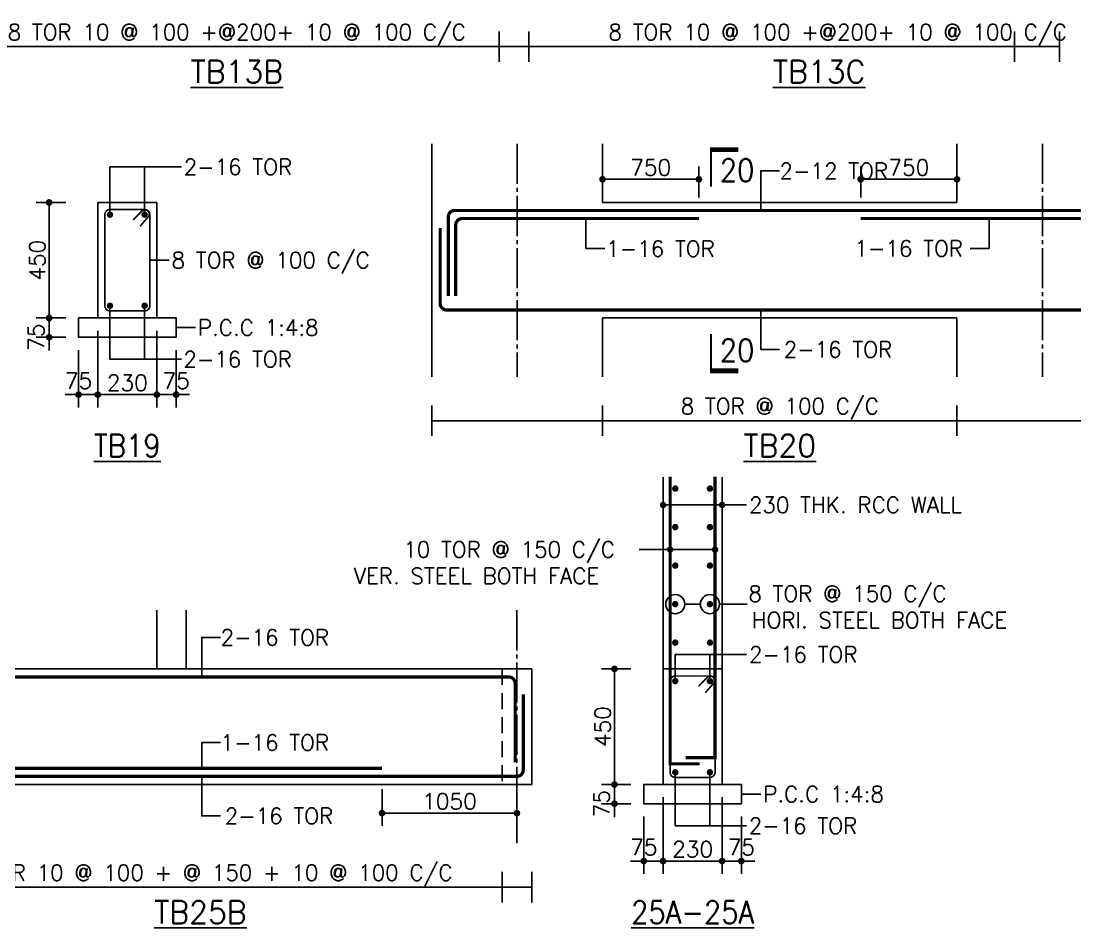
# Model space of a CAD drawing. Extents: x -200722 to 834823, y -494970 to 88783.
# Drawn here: x 281629 to 298044, y -396005 to -381876 of the extents above; entities that cross this region are included whole.
import ezdxf
from ezdxf.enums import TextEntityAlignment as Align

# ---------------------------------------------------------------- set-up
doc = ezdxf.new("R2010")
doc.units = 0
doc.header["$LTSCALE"] = 100
doc.header["$MEASUREMENT"] = 0
doc.header["$PDMODE"] = 34
doc.linetypes.add('CL', pattern=[3.25, 2.5, -0.25, 0.25, -0.25])
doc.linetypes.add('HIDDEN', pattern=[0.375, 0.25, -0.125])
doc.layers.get('0').update_dxf_attribs({"linetype": 'CONTINUOUS'})
doc.layers.get('DEFPOINTS').update_dxf_attribs({"linetype": 'CONTINUOUS'})
for name, color, linetype in [('ARO', 7, 'CONTINUOUS'), ('B_NO', 3, 'CONTINUOUS'), ('BEAM', 4, 'CONTINUOUS'), ('CL', 8, 'CL'), ('FOOTING DIM', 4, 'CONTINUOUS'), ('STEEL', 6, 'CONTINUOUS'), ('TEXT', 2, 'CONTINUOUS')]:
    doc.layers.add(name, color=color, linetype=linetype)
doc.styles.add('ROMANS', font='romans.shx')
doc.styles.get("Standard").update_dxf_attribs({"font": 'simplex.shx'})
doc.dimstyles.new('STANDARD$0', dxfattribs={"dimtxt": 2.5, "dimasz": 2.5, "dimexe": 2, "dimexo": 0.7, "dimgap": 0.9, "dimtad": 1, "dimdec": 0, "dimdsep": 46, "dimtxsty": 'ROMANS', "dimcen": 0.09, "dimclrd": 4, "dimclre": 4, "dimclrt": 3, "dimadec": 0, "dimazin": 0, "dimtfac": 1, "dimtdec": 0, "dimtmove": 0, "dimatfit": 3, "dimfxl": 1, "dimtolj": 1, "dimtzin": 0, "dimarcsym": 0})

# ---------------------------------------------------------------- blocks, each defined once
blk = doc.blocks.new('DOT')
at = {"color": 0, "linetype": 'ByBlock'}
blk.add_line((-0.5, 0), (-1, 0), dxfattribs=at)
at = {"color": 0, "linetype": 'ByBlock', "const_width": 0.5}
blk.add_lwpolyline([(-0.25, 0, 1), (0.25, 0, 1)], format="xyb", close=True, dxfattribs=at)
blk = doc.blocks.new('*D1528')
at = {"layer": 'BEAM', "color": 0, "lineweight": -2, "transparency": 16777216}
for p, q in [((282824, -386702), (282824, -387896)), ((283744, -386702), (283744, -387896)), ((282928, -387696), (283640, -387696))]:
    blk.add_line(p, q, dxfattribs=at)
at = {"layer": 'DEFPOINTS', "color": 0, "lineweight": -3, "transparency": 16777216}
for p in [(282824, -386502), (283744, -386502), (283744, -387696)]:
    blk.add_point(p, dxfattribs=at)
at = {"layer": 'BEAM', "color": 0, "lineweight": -2, "transparency": 16777216, "xscale": 104, "yscale": 104, "zscale": 104, "rotation": 180}
blk.add_blockref('DOT', (282824, -387696), dxfattribs=at)
at = {"layer": 'BEAM', "color": 0, "lineweight": -2, "transparency": 16777216, "xscale": 104, "yscale": 104, "zscale": 104}
blk.add_blockref('DOT', (283744, -387696), dxfattribs=at)
at = {"layer": 'BEAM', "color": 0, "transparency": 16777216, "insert": (283284, -387512), "char_height": 248, "attachment_point": 5}
blk.add_mtext('\\A1;230', dxfattribs=at)
blk = doc.blocks.new('_DOT')
at = {"color": 0, "linetype": 'ByBlock'}
blk.add_line((-0.5, 0), (-1, 0), dxfattribs=at)
at = {"color": 0, "linetype": 'ByBlock', "const_width": 0.5}
blk.add_lwpolyline([(-0.25, 0, 1), (0.25, 0, 1)], format="xyb", close=True, dxfattribs=at)
blk = doc.blocks.new('*D1529')
at = {"layer": 'BEAM', "color": 0, "lineweight": -2, "transparency": 16777216}
for p, q in [((282324, -384702), (281866, -384702)), ((282066, -386398), (282066, -384806)), ((282324, -386502), (281866, -386502))]:
    blk.add_line(p, q, dxfattribs=at)
at = {"layer": 'DEFPOINTS', "color": 0, "lineweight": -3, "transparency": 16777216}
for p in [(282066, -384702), (282524, -384702), (282524, -386502)]:
    blk.add_point(p, dxfattribs=at)
at = {"layer": 'BEAM', "color": 0, "lineweight": -2, "transparency": 16777216, "xscale": 104, "yscale": 104, "zscale": 104}
for p, rotation in [((282066, -384702), 90), ((282066, -386502), 270)]:
    blk.add_blockref('DOT', p, dxfattribs=dict(at, rotation=rotation))
at = {"layer": 'BEAM', "color": 0, "transparency": 16777216, "insert": (281882, -385602), "char_height": 248, "attachment_point": 5, "rotation": 90}
blk.add_mtext('\\A1;450', dxfattribs=at)
blk = doc.blocks.new('*D1530')
at = {"layer": 'BEAM', "color": 0, "lineweight": -2, "transparency": 16777216}
for p, q in [((283744, -387002), (283744, -387896)), ((284044, -387002), (284044, -387896)), ((283640, -387696), (283536, -387696)), ((283744, -387696), (284044, -387696)), ((284148, -387696), (284252, -387696))]:
    blk.add_line(p, q, dxfattribs=at)
at = {"layer": 'DEFPOINTS', "color": 0, "lineweight": -3, "transparency": 16777216}
for p in [(283744, -386802), (284044, -386802), (284044, -387696)]:
    blk.add_point(p, dxfattribs=at)
at = {"layer": 'BEAM', "color": 0, "lineweight": -2, "transparency": 16777216, "xscale": 104, "yscale": 104, "zscale": 104}
blk.add_blockref('DOT', (283744, -387696), dxfattribs=at)
at = {"layer": 'BEAM', "color": 0, "lineweight": -2, "transparency": 16777216, "xscale": 104, "yscale": 104, "zscale": 104, "rotation": 180}
blk.add_blockref('DOT', (284044, -387696), dxfattribs=at)
at = {"layer": 'BEAM', "color": 0, "transparency": 16777216, "insert": (284044, -387480), "char_height": 248, "attachment_point": 5}
blk.add_mtext('\\A1;75', dxfattribs=at)
blk = doc.blocks.new('*D1531')
at = {"layer": 'BEAM', "color": 0, "lineweight": -2, "transparency": 16777216}
for p, q in [((282524, -387002), (282524, -387896)), ((282824, -387002), (282824, -387896)), ((282420, -387696), (282316, -387696)), ((282824, -387696), (282524, -387696)), ((282928, -387696), (283032, -387696))]:
    blk.add_line(p, q, dxfattribs=at)
at = {"layer": 'DEFPOINTS', "color": 0, "lineweight": -3, "transparency": 16777216}
for p in [(282524, -386802), (282824, -386802), (282524, -387696)]:
    blk.add_point(p, dxfattribs=at)
at = {"layer": 'BEAM', "color": 0, "lineweight": -2, "transparency": 16777216, "xscale": 104, "yscale": 104, "zscale": 104}
blk.add_blockref('DOT', (282524, -387696), dxfattribs=at)
at = {"layer": 'BEAM', "color": 0, "lineweight": -2, "transparency": 16777216, "xscale": 104, "yscale": 104, "zscale": 104, "rotation": 180}
blk.add_blockref('DOT', (282824, -387696), dxfattribs=at)
at = {"layer": 'BEAM', "color": 0, "transparency": 16777216, "insert": (282524, -387480), "char_height": 248, "attachment_point": 5}
blk.add_mtext('\\A1;75', dxfattribs=at)
blk = doc.blocks.new('*D1532')
at = {"layer": 'BEAM', "color": 0, "lineweight": -2, "transparency": 16777216}
for p, q in [((282066, -386398), (282066, -386294)), ((282324, -386502), (281866, -386502)), ((282066, -386502), (282066, -386802)), ((282324, -386802), (281866, -386802)), ((282066, -386906), (282066, -387010))]:
    blk.add_line(p, q, dxfattribs=at)
at = {"layer": 'DEFPOINTS', "color": 0, "lineweight": -3, "transparency": 16777216}
for p in [(282524, -386502), (282066, -386802), (282524, -386802)]:
    blk.add_point(p, dxfattribs=at)
at = {"layer": 'BEAM', "color": 0, "lineweight": -2, "transparency": 16777216, "xscale": 104, "yscale": 104, "zscale": 104}
for p, rotation in [((282066, -386502), 270), ((282066, -386802), 90)]:
    blk.add_blockref('DOT', p, dxfattribs=dict(at, rotation=rotation))
at = {"layer": 'BEAM', "color": 0, "transparency": 16777216, "insert": (281866, -386802), "char_height": 248, "attachment_point": 5, "rotation": 90}
blk.add_mtext('\\A1;75', dxfattribs=at)
blk = doc.blocks.new('*D1535')
at = {"layer": 'BEAM', "color": 0, "lineweight": -2, "transparency": 16777216}
for p, q in [((290687, -384627), (290687, -384141)), ((292187, -384627), (292187, -384141)), ((290791, -384341), (292083, -384341))]:
    blk.add_line(p, q, dxfattribs=at)
at = {"layer": 'DEFPOINTS', "color": 0, "lineweight": -3, "transparency": 16777216}
for p in [(292187, -384341), (290687, -384827), (292187, -384827)]:
    blk.add_point(p, dxfattribs=at)
at = {"layer": 'BEAM', "color": 0, "lineweight": -2, "transparency": 16777216, "xscale": 104, "yscale": 104, "zscale": 104, "rotation": 180}
blk.add_blockref('DOT', (290687, -384341), dxfattribs=at)
at = {"layer": 'BEAM', "color": 0, "lineweight": -2, "transparency": 16777216, "xscale": 104, "yscale": 104, "zscale": 104}
blk.add_blockref('DOT', (292187, -384341), dxfattribs=at)
at = {"layer": 'BEAM', "color": 0, "transparency": 16777216, "insert": (291437, -384157), "char_height": 248, "attachment_point": 5}
blk.add_mtext('\\A1;750', dxfattribs=at)
blk = doc.blocks.new('*D1539')
at = {"layer": 'BEAM', "color": 0, "lineweight": -2, "transparency": 16777216}
for p, q in [((294707, -384627), (294707, -384141)), ((296207, -384627), (296207, -384141)), ((296103, -384341), (294811, -384341))]:
    blk.add_line(p, q, dxfattribs=at)
at = {"layer": 'DEFPOINTS', "color": 0, "lineweight": -3, "transparency": 16777216}
for p in [(294707, -384341), (294707, -384827), (296207, -384827)]:
    blk.add_point(p, dxfattribs=at)
at = {"layer": 'BEAM', "color": 0, "lineweight": -2, "transparency": 16777216, "xscale": 104, "yscale": 104, "zscale": 104, "rotation": 180}
blk.add_blockref('DOT', (294707, -384341), dxfattribs=at)
at = {"layer": 'BEAM', "color": 0, "lineweight": -2, "transparency": 16777216, "xscale": 104, "yscale": 104, "zscale": 104}
blk.add_blockref('DOT', (296207, -384341), dxfattribs=at)
at = {"layer": 'BEAM', "color": 0, "transparency": 16777216, "insert": (295457, -384157), "char_height": 248, "attachment_point": 5}
blk.add_mtext('\\A1;750', dxfattribs=at)
blk = doc.blocks.new('*D1556')
at = {"layer": 'BEAM', "color": 0, "lineweight": -2, "transparency": 16777216}
for p, q in [((291629, -393970), (291629, -395164)), ((292549, -393970), (292549, -395164)), ((291733, -394964), (292445, -394964))]:
    blk.add_line(p, q, dxfattribs=at)
at = {"layer": 'DEFPOINTS', "color": 0, "lineweight": -3, "transparency": 16777216}
for p in [(291629, -393770), (292549, -393770), (292549, -394964)]:
    blk.add_point(p, dxfattribs=at)
at = {"layer": 'BEAM', "color": 0, "lineweight": -2, "transparency": 16777216, "xscale": 104, "yscale": 104, "zscale": 104, "rotation": 180}
blk.add_blockref('DOT', (291629, -394964), dxfattribs=at)
at = {"layer": 'BEAM', "color": 0, "lineweight": -2, "transparency": 16777216, "xscale": 104, "yscale": 104, "zscale": 104}
blk.add_blockref('DOT', (292549, -394964), dxfattribs=at)
at = {"layer": 'BEAM', "color": 0, "transparency": 16777216, "insert": (292089, -394780), "char_height": 248, "attachment_point": 5}
blk.add_mtext('\\A1;230', dxfattribs=at)
blk = doc.blocks.new('*D1557')
at = {"layer": 'BEAM', "color": 0, "lineweight": -2, "transparency": 16777216}
for p, q in [((291129, -391970), (290672, -391970)), ((290872, -393666), (290872, -392074)), ((291129, -393770), (290672, -393770))]:
    blk.add_line(p, q, dxfattribs=at)
at = {"layer": 'DEFPOINTS', "color": 0, "lineweight": -3, "transparency": 16777216}
for p in [(290872, -391970), (291329, -391970), (291329, -393770)]:
    blk.add_point(p, dxfattribs=at)
at = {"layer": 'BEAM', "color": 0, "lineweight": -2, "transparency": 16777216, "xscale": 104, "yscale": 104, "zscale": 104}
for p, rotation in [((290872, -391970), 90), ((290872, -393770), 270)]:
    blk.add_blockref('DOT', p, dxfattribs=dict(at, rotation=rotation))
at = {"layer": 'BEAM', "color": 0, "transparency": 16777216, "insert": (290688, -392870), "char_height": 248, "attachment_point": 5, "rotation": 90}
blk.add_mtext('\\A1;450', dxfattribs=at)
blk = doc.blocks.new('*D1558')
at = {"layer": 'BEAM', "color": 0, "lineweight": -2, "transparency": 16777216}
for p, q in [((292549, -394270), (292549, -395164)), ((292849, -394270), (292849, -395164)), ((292445, -394964), (292341, -394964)), ((292549, -394964), (292849, -394964)), ((292953, -394964), (293057, -394964))]:
    blk.add_line(p, q, dxfattribs=at)
at = {"layer": 'DEFPOINTS', "color": 0, "lineweight": -3, "transparency": 16777216}
for p in [(292549, -394070), (292849, -394070), (292849, -394964)]:
    blk.add_point(p, dxfattribs=at)
at = {"layer": 'BEAM', "color": 0, "lineweight": -2, "transparency": 16777216, "xscale": 104, "yscale": 104, "zscale": 104}
blk.add_blockref('DOT', (292549, -394964), dxfattribs=at)
at = {"layer": 'BEAM', "color": 0, "lineweight": -2, "transparency": 16777216, "xscale": 104, "yscale": 104, "zscale": 104, "rotation": 180}
blk.add_blockref('DOT', (292849, -394964), dxfattribs=at)
at = {"layer": 'BEAM', "color": 0, "transparency": 16777216, "insert": (292849, -394748), "char_height": 248, "attachment_point": 5}
blk.add_mtext('\\A1;75', dxfattribs=at)
blk = doc.blocks.new('*D1559')
at = {"layer": 'BEAM', "color": 0, "lineweight": -2, "transparency": 16777216}
for p, q in [((291329, -394270), (291329, -395164)), ((291629, -394270), (291629, -395164)), ((291225, -394964), (291121, -394964)), ((291629, -394964), (291329, -394964)), ((291733, -394964), (291837, -394964))]:
    blk.add_line(p, q, dxfattribs=at)
at = {"layer": 'DEFPOINTS', "color": 0, "lineweight": -3, "transparency": 16777216}
for p in [(291329, -394070), (291629, -394070), (291329, -394964)]:
    blk.add_point(p, dxfattribs=at)
at = {"layer": 'BEAM', "color": 0, "lineweight": -2, "transparency": 16777216, "xscale": 104, "yscale": 104, "zscale": 104}
blk.add_blockref('DOT', (291329, -394964), dxfattribs=at)
at = {"layer": 'BEAM', "color": 0, "lineweight": -2, "transparency": 16777216, "xscale": 104, "yscale": 104, "zscale": 104, "rotation": 180}
blk.add_blockref('DOT', (291629, -394964), dxfattribs=at)
at = {"layer": 'BEAM', "color": 0, "transparency": 16777216, "insert": (291329, -394748), "char_height": 248, "attachment_point": 5}
blk.add_mtext('\\A1;75', dxfattribs=at)
blk = doc.blocks.new('*D1560')
at = {"layer": 'BEAM', "color": 0, "lineweight": -2, "transparency": 16777216}
for p, q in [((290872, -393666), (290872, -393562)), ((291129, -393770), (290672, -393770)), ((290872, -393770), (290872, -394070)), ((291129, -394070), (290672, -394070)), ((290872, -394174), (290872, -394278))]:
    blk.add_line(p, q, dxfattribs=at)
at = {"layer": 'DEFPOINTS', "color": 0, "lineweight": -3, "transparency": 16777216}
for p in [(291329, -393770), (290872, -394070), (291329, -394070)]:
    blk.add_point(p, dxfattribs=at)
at = {"layer": 'BEAM', "color": 0, "lineweight": -2, "transparency": 16777216, "xscale": 104, "yscale": 104, "zscale": 104}
for p, rotation in [((290872, -393770), 270), ((290872, -394070), 90)]:
    blk.add_blockref('DOT', p, dxfattribs=dict(at, rotation=rotation))
at = {"layer": 'BEAM', "color": 0, "transparency": 16777216, "insert": (290672, -394070), "char_height": 248, "attachment_point": 5, "rotation": 90}
blk.add_mtext('\\A1;75', dxfattribs=at)
blk = doc.blocks.new('*D1939')
at = {"layer": 'BEAM', "color": 0, "lineweight": -2, "transparency": 16777216}
for p, q in [((287252, -393845), (287252, -394417)), ((289352, -393845), (289352, -394417)), ((289248, -394217), (287356, -394217))]:
    blk.add_line(p, q, dxfattribs=at)
at = {"layer": 'DEFPOINTS', "color": 0, "lineweight": -3, "transparency": 16777216}
for p in [(287252, -393645), (289352, -393645), (287252, -394217)]:
    blk.add_point(p, dxfattribs=at)
at = {"layer": 'BEAM', "color": 0, "lineweight": -2, "transparency": 16777216, "xscale": 104, "yscale": 104, "zscale": 104, "rotation": 180}
blk.add_blockref('DOT', (287252, -394217), dxfattribs=at)
at = {"layer": 'BEAM', "color": 0, "lineweight": -2, "transparency": 16777216, "xscale": 104, "yscale": 104, "zscale": 104}
blk.add_blockref('DOT', (289352, -394217), dxfattribs=at)
at = {"layer": 'BEAM', "color": 0, "transparency": 16777216, "insert": (288302, -394033), "char_height": 248, "attachment_point": 5}
blk.add_mtext('\\A1;1050', dxfattribs=at)

msp = doc.modelspace()

# ---------------------------------------------------------------- linework, layer by layer
at = {"color": 18, "ltscale": 0.4, "true_color": 0x000000}
for p, q in [((291629.2, -391970.2), (291629.2, -388981.2)), ((292549.2, -391970.2), (292549.2, -388981.2))]:
    msp.add_line(p, q, dxfattribs=at)
at = {"layer": 'ARO', "color": 18, "true_color": 0x000000}
for points, elevation in [([(293149.8, -384826.9), (293149.8, -384211.1), (293442.9, -384211.1)], -1101.5), ([(290427.8, -384951.9), (290427.8, -385418.9), (290720.9, -385418.9)], -1101.5), ([(296708, -384951.9), (296708, -385418.9), (296414.9, -385418.9)], 0), ([(293149.8, -386376.9), (293149.8, -386992.8), (293442.9, -386992.8)], -1101.5), ([(284443.2, -392095.2), (284443.2, -391479.4), (284736.3, -391479.4)], -1101.5), ([(284443.2, -393645.2), (284443.2, -394261), (284736.3, -394261)], -1101.5)]:
    msp.add_lwpolyline(points, dxfattribs=dict(at, elevation=elevation))
msp.add_lwpolyline([(284443.2, -393520.2), (284443.2, -393118.2), (284736.3, -393118.2)], dxfattribs=at)
at = {"layer": 'B_NO', "color": 7, "elevation": -1101.5}
for points in [[(292376.1, -384454.8, 30, 30, 0), (292376.1, -383878.3, 75, 75, 0), (292803.6, -383878.3, 75, 75, 0)], [(292376.1, -386749.1, 30, 30, 0), (292376.1, -387325.6, 75, 75, 0), (292803.6, -387325.6, 75, 75, 0)]]:
    msp.add_lwpolyline(points, format="xyseb", dxfattribs=at)
at = {"layer": 'BEAM', "color": 18, "linetype": 'ByBlock', "true_color": 0x000000}
for p, q in [((289075.7, -382510.8, 0), (289075.7, -382035.5, 0)), ((289535.7, -382510.8), (289535.7, -382035.5)), ((297105.7, -382510.8), (297105.7, -382035.5)), ((297805.7, -382510.8), (297805.7, -382035.5)), ((273343.7, -382273.1), (297805.7, -382273.1)), ((288027.4, -383787.5, 0), (288027.4, -384701.9, 0)), ((290687.4, -383787.5, 62.1), (290687.4, -384701.9, 62.1)), ((296207.4, -384701.9), (296207.4, -383787.5)), ((288027.4, -386501.9, 0), (288027.4, -384701.9, 0)), ((288027.4, -386501.9), (288027.4, -387416.3)), ((290687.4, -386501.9), (296207.4, -386501.9)), ((290687.4, -386501.9), (290687.4, -387416.3)), ((296207.4, -386501.9), (296207.4, -387416.3)), ((288027.4, -388339.6, 0), (288027.4, -387864.3, 0)), ((290687.4, -388339.6), (290687.4, -387864.3)), ((296207.4, -388339.6), (296207.4, -387864.3)), ((288027.4, -388101.9, 0), (298867.4, -388101.9, 0)), ((289582.3, -391970.2), (279752.3, -391970.2)), ((289582.3, -391970.2), (289582.3, -393770.2)), ((289582.3, -393770.2), (279752.3, -393770.2)), ((289122.3, -395607.8), (289122.3, -395132.6)), ((289582.3, -395607.8), (289582.3, -395132.6)), ((268912.3, -395370.2), (289582.3, -395370.2))]:
    msp.add_line(p, q, dxfattribs=at)
at = {"layer": 'BEAM', "color": 18, "true_color": 0x000000}
for p, q in [((283743.8, -384701.9, 0), (282823.8, -384701.9, 0)), ((282823.8, -386501.9, 0), (282823.8, -384701.9, 0)), ((283743.8, -384701.9, 0), (283743.8, -386501.9, 0)), ((283743.8, -386501.9, 0), (282823.8, -386501.9, 0)), ((292549.2, -391970.2), (291629.2, -391970.2)), ((291629.2, -393770.2), (291629.2, -391970.2)), ((292549.2, -391970.2), (292549.2, -393770.2)), ((292549.2, -393770.2), (291629.2, -393770.2))]:
    msp.add_line(p, q, dxfattribs=at)
at = {"layer": 'BEAM', "color": 3, "linetype": 'ByBlock'}
for p, q in [((283743, -391970.2), (283743, -391055.8)), ((284203, -391970.2), (284203, -391055.8))]:
    msp.add_line(p, q, dxfattribs=at)
at = {"layer": 'BEAM', "color": 18, "true_color": 0x000000, "elevation": 0}
for points in [[(283743.8, -385301.9), (283743.8, -386501.9)], [(292549.2, -392570.2), (292549.2, -393770.2)]]:
    msp.add_lwpolyline(points, dxfattribs=at)
for points in [[(284043.8, -386501.9), (282523.8, -386501.9), (282523.8, -386801.9), (284043.8, -386801.9)], [(292849.2, -393770.2), (291329.2, -393770.2), (291329.2, -394070.2), (292849.2, -394070.2)]]:
    msp.add_lwpolyline(points, close=True, dxfattribs=at)
at = {"layer": 'BEAM', "color": 18, "linetype": 'HIDDEN', "ltscale": 10, "true_color": 0x000000, "elevation": 0}
msp.add_lwpolyline([(289582.3, -391970.2), (289122.3, -391970.2), (289122.3, -393770.2), (289582.3, -393770.2)], close=True, dxfattribs=at)
at = {"layer": 'CL', "color": 18, "linetype": 'CL', "lineweight": -3, "ltscale": 2.5, "true_color": 0x000000}
for p, q in [((289357.4, -383787.5, -5.4), (289357.4, -387416.3, -5.4)), ((297537.4, -383787.5), (297537.4, -387416.3)), ((289352.3, -391055.8), (289352.3, -394684.6))]:
    msp.add_line(p, q, dxfattribs=at)
at = {"layer": 'FOOTING DIM', "color": 18, "true_color": 0x000000}
msp.add_line((296207.4, -384701.9, 0.2), (290687.4, -384701.9), dxfattribs=at)
at = {"layer": 'STEEL', "color": 18, "true_color": 0x000000, "elevation": 0}
for points, const_width in [([(283013.8, -384811.9), (283553.8, -384811.9, -0.4142136), (283633.8, -384891.9), (283633.8, -386311.9, -0.4142136), (283553.8, -386391.9), (283013.8, -386391.9, -0.4142136), (282933.8, -386311.9), (282933.8, -384891.9, -0.4142136)], 25.4), ([(282988.8, -384891.9, 1), (283038.8, -384891.9, 1)], 50), ([(283528.8, -384891.9, 1), (283578.8, -384891.9, 1)], 50), ([(282988.8, -386311.9, -1), (283038.8, -386311.9, -1)], 50), ([(283528.8, -386311.9, -1), (283578.8, -386311.9, -1)], 50), ([(291794.2, -389160.2, 1), (291844.2, -389160.2, 1)], 50), ([(292334.2, -389160.2, 1), (292384.2, -389160.2, 1)], 50), ([(291794.2, -389760.2, 1), (291844.2, -389760.2, 1)], 50), ([(292334.2, -389760.2, 1), (292384.2, -389760.2, 1)], 50), ([(291794.2, -390360.2, 1), (291844.2, -390360.2, 1)], 50), ([(292334.2, -390360.2, 1), (292384.2, -390360.2, 1)], 50), ([(291794.2, -390960.2, 1), (291844.2, -390960.2, 1)], 50), ([(292334.2, -390960.2, 1), (292384.2, -390960.2, 1)], 50), ([(291794.2, -391560.2, 1), (291844.2, -391560.2, 1)], 50), ([(292334.2, -391560.2, 1), (292384.2, -391560.2, 1)], 50), ([(291819.2, -392080.2), (292359.2, -392080.2, -0.4142136), (292439.2, -392160.2), (292439.2, -393580.2, -0.4142136), (292359.2, -393660.2), (291819.2, -393660.2, -0.4142136), (291739.2, -393580.2), (291739.2, -392160.2, -0.4142136)], 25.4), ([(291794.2, -392160.2, 1), (291844.2, -392160.2, 1)], 50), ([(292334.2, -392160.2, 1), (292384.2, -392160.2, 1)], 50)]:
    msp.add_lwpolyline(points, format="xyb", close=True, dxfattribs=dict(at, const_width=const_width))
at = {"layer": 'STEEL', "color": 18, "true_color": 0x000000}
for points, const_width, elevation in [([(283375.3, -384972.9), (283515.7, -384831.1, -0.9245164), (283609.9, -384926.8), (283482.6, -385071.8, -122.114008)], 25, 0), ([(298612.4, -386157.8), (298612.4, -384928.5, 0.4142136), (298510.8, -384826.9), (288382.4, -384826.9, 0.4142136), (288282.4, -384926.9), (288282.4, -386157.8)], 50.8, -1101.5), ([(288157.4, -385098.6), (288157.4, -386275.3, 0.4142136), (288259, -386376.9), (298635.8, -386376.9, 0.4142136), (298737.4, -386275.3), (298737.4, -385098.6)], 50.8, -1101.5), ([(289325.5, -393426.1), (289325.5, -392196.8, 0.4142136), (289223.9, -392095.2), (269267.3, -392095.2, 0.4142136), (269167.3, -392195.2), (269167.3, -393426.1)], 50.8, -1101.5), ([(292180.6, -392241.1), (292321, -392099.4, -0.9245164), (292415.3, -392195.1), (292288, -392340, -122.114008)], 25, 0), ([(269042.3, -392366.9), (269042.3, -393543.6, 0.4142136), (269143.9, -393645.2), (289348.9, -393645.2, 0.4142136), (289450.5, -393543.6), (289450.5, -392366.9)], 50.8, -1101.5)]:
    msp.add_lwpolyline(points, format="xyb", dxfattribs=dict(at, const_width=const_width, elevation=elevation))
at = {"layer": 'STEEL', "color": 3, "const_width": 50.8}
for points, elevation in [([(288399.9, -386157.8), (288399.9, -385053.5, -0.4142136), (288501.5, -384951.9), (292187.4, -384951.9)], -1101.5), ([(298525.1, -386157.8), (298525.1, -385053.5, 0.4142136), (298423.5, -384951.9), (294707.4, -384951.9)], 0)]:
    msp.add_lwpolyline(points, format="xyb", dxfattribs=dict(at, elevation=elevation))
at = {"layer": 'STEEL', "color": 18, "true_color": 0x000000, "const_width": 50.8, "elevation": 0}
for points in [[(292198.2, -393448.1), (291739.2, -393448.1), (291739.2, -388972)], [(291980.2, -393352.1), (292439.2, -393352.1), (292439.2, -388972)]]:
    msp.add_lwpolyline(points, dxfattribs=at)
at = {"layer": 'STEEL', "color": 3, "const_width": 50.8}
msp.add_lwpolyline([(287252.3, -393520.2), (281002.3, -393520.2)], dxfattribs=at)
at = {"layer": 'STEEL', "color": 18, "true_color": 0x000000, "const_width": 50}
for points in [[(291794.2, -393580.2, -1), (291844.2, -393580.2, -1)], [(292334.2, -393580.2, -1), (292384.2, -393580.2, -1)]]:
    msp.add_lwpolyline(points, format="xyb", close=True, dxfattribs=at)
at = {"layer": 'TEXT', "color": 18, "true_color": 0x000000}
for p, q in [((292439.2, -390110.6), (291255.4, -390110.6)), ((291968, -390960.2), (292210.4, -390960.2)), ((292508, -390960.2), (292939.2, -390960.2))]:
    msp.add_line(p, q, dxfattribs=at)
at = {"layer": 'TEXT', "color": 18, "true_color": 0x000000, "elevation": 0}
for points in [[(283013.8, -384891.9), (283013.8, -384148.2), (284125.4, -384148.2)], [(283553.8, -384891.9), (283553.8, -384148.2)], [(283633.8, -385601.9), (283937.3, -385601.9)], [(283013.8, -386311.9), (283013.8, -387145.2), (284125.4, -387145.2)], [(283553.8, -386311.9), (283553.8, -387145.2)], [(284043.8, -386651.9), (284347.3, -386651.9)], [(291629.2, -389415.2), (292930.8, -389415.2)], [(291819.2, -392160.2), (291819.2, -391745.4), (292930.8, -391745.4)], [(292359.2, -392160.2), (292359.2, -391745.4)], [(292849.2, -393920.2), (293152.7, -393920.2)]]:
    msp.add_lwpolyline(points, dxfattribs=at)
at = {"layer": 'TEXT', "color": 18, "true_color": 0x000000, "const_width": 50, "elevation": 0}
for points in [[(291604.2, -389415.2, 1), (291654.2, -389415.2, 1)], [(292524.2, -389415.2, 1), (292574.2, -389415.2, 1)], [(291714.2, -390110.6, 1), (291764.2, -390110.6, 1)], [(292414.2, -390110.6, 1), (292464.2, -390110.6, 1)]]:
    msp.add_lwpolyline(points, format="xyb", close=True, dxfattribs=at)
at = {"layer": 'TEXT', "color": 18, "true_color": 0x000000}
for points in [[(291819.2, -393580.2), (291819.2, -394413.5), (292930.8, -394413.5)], [(292359.2, -393580.2), (292359.2, -394413.5)]]:
    msp.add_lwpolyline(points, dxfattribs=at)
for centre in [(291819.2, -390960.2), (292359.2, -390960.2)]:
    msp.add_circle(centre, 148.8, dxfattribs=at)

# ---------------------------------------------------------------- texts
at = {"layer": 'B_NO', "color": 18, "true_color": 0x000000}
for s, height, width, p in [('8 TOR 10 @ 100 +@200+ 10 @ 100 C/C', 250, 0.98, (284989.7, -382066, 0)), ('8 TOR 10 @ 100 +@200+ 10 @ 100 C/C', 250, 0.98, (294348.6, -382066, -1101.5)), ('%%UTB13B', 350, 0.98, (284989.7, -382663.4, 0)), ('%%UTB13C', 350, 0.98, (294060.7, -382663.4, -1101.5)), ('8 TOR @ 100 C/C', 250, 0.98, (293447.4, -387894.8, -7446.6)), ('%%UTB19', 350, 0.9, (283283.8, -388492.2, 0)), ('%%UTB20', 350, 0.98, (293447.4, -388492.2, -7446.6)), ('10 TOR 10 @ 100 + @ 150 + 10 @ 100 C/C', 250, 0.98, (284422.8, -395163.1, -260.6)), ('%%UTB25B', 350, 0.98, (284422.8, -395760.4, -260.6)), ('%%U25A-25A', 350, 0.9, (292089.2, -395760.4))]:
    msp.add_text(s, height=height, dxfattribs=dict(at, width=width)).set_placement(p, align=Align.MIDDLE)
at = {"layer": 'B_NO', "color": 18, "true_color": 0x000000, "width": 0.9}
for p in [(292511.7, -384198.8, -1101.5), (292511.7, -387005.1, -1101.5)]:
    msp.add_text('20', height=350, dxfattribs=at).set_placement(p, align=Align.MIDDLE_LEFT)
at = {"layer": 'TEXT', "color": 18, "true_color": 0x000000, "width": 0.98}
for s, p in [('2-16 TOR', (284161.8, -384148.2, 0)), ('2-12 TOR', (293442.9, -384211.1, -1101.5)), ('8 TOR @ 100 C/C', (283973.7, -385601.9, 0)), ('1-16 TOR', (290743.9, -385422.8, -1101.5)), ('1-16 TOR', (294609.9, -385418.9, 0)), ('P.C.C 1:4:8', (284383.7, -386651.9, 0)), ('2-16 TOR', (293507.8, -386992.8, -1101.5)), ('2-16 TOR', (284157.1, -387145.2, 0)), ('230 THK. RCC WALL', (292967.2, -389415.2)), ('10 TOR @ 150 C/C', (287582.9, -390109.7)), ('VER. STEEL BOTH FACE', (286812.9, -390521.3)), ('8 TOR @ 150 C/C', (292957.5, -390797.6)), ('HORI. STEEL BOTH FACE', (293010.8, -391209.2)), ('2-16 TOR', (284736.3, -391479.4, -1101.5)), ('2-16 TOR', (292967.2, -391745.4)), ('1-16 TOR', (284736.3, -393118.2)), ('P.C.C 1:4:8', (293189.1, -393920.2)), ('2-16 TOR', (284801.1, -394261, -1101.5)), ('2-16 TOR', (292962.5, -394413.5))]:
    msp.add_text(s, height=250, dxfattribs=at).set_placement(p, align=Align.MIDDLE_LEFT)

# ---------------------------------------------------------------- dimensions: what is measured, and where the dimension line sits
at = {"layer": 'BEAM', "color": 18, "true_color": 0x000000}
for base, p1, p2, override, picture, middle in [((292187.4, -384341.3, -1101.5), (290687.4, -384827, -1101.5), (292187.4, -384827, -1101.5), {"dimscale": 8, "dimtxt": 31, "dimasz": 13, "dimexe": 25, "dimexo": 25, "dimgap": 7.5, "dimdec": 0, "dimlfac": 0.5, "dimzin": 3, "dimtxsty": 'Standard', "dimblk": 'DOT', "dimcen": 3, "dimdle": 4, "dimclrd": 0, "dimclre": 0, "dimclrt": 0, "dimtdec": 0, "dimtmove": 2, "dimldrblk": 'DOT', "dimtzin": 3}, '*D1535', (291437.4, -384157.3, -1101.5)), ((283743.8, -387695.8, 0), (282823.8, -386501.9, 0), (283743.8, -386501.9, 0), {"dimscale": 8, "dimtxt": 31, "dimasz": 13, "dimexe": 25, "dimexo": 25, "dimgap": 7.5, "dimdec": 0, "dimlfac": 0.25, "dimzin": 3, "dimtxsty": 'Standard', "dimblk": 'DOT', "dimcen": 3, "dimdle": 4, "dimclrd": 0, "dimclre": 0, "dimclrt": 0, "dimtdec": 0, "dimtmove": 2, "dimldrblk": 'DOT', "dimtzin": 3}, '*D1528', (283283.8, -387511.8, 0)), ((292549.2, -394964.1), (291629.2, -393770.2), (292549.2, -393770.2), {"dimscale": 8, "dimtxt": 31, "dimasz": 13, "dimexe": 25, "dimexo": 25, "dimgap": 7.5, "dimdec": 0, "dimlfac": 0.25, "dimzin": 3, "dimtxsty": 'Standard', "dimblk": 'DOT', "dimcen": 3, "dimdle": 4, "dimclrd": 0, "dimclre": 0, "dimclrt": 0, "dimtdec": 0, "dimtmove": 2, "dimldrblk": 'DOT', "dimtzin": 3}, '*D1556', (292089.2, -394780.1))]:
    dim = msp.add_linear_dim(base=base, p1=p1, p2=p2, dimstyle='STANDARD$0', override=override, dxfattribs=at)
    dim.commit()
    dim.dimension.update_dxf_attribs({"geometry": picture, "text_midpoint": middle})
for base, p1, p2, angle, override, picture, middle in [((294707.4, -384341.3), (296207.4, -384827), (294707.4, -384827), 180, {"dimscale": 8, "dimtxt": 31, "dimasz": 13, "dimexe": 25, "dimexo": 25, "dimgap": 7.5, "dimdec": 0, "dimlfac": 0.5, "dimzin": 3, "dimtxsty": 'Standard', "dimblk": 'DOT', "dimcen": 3, "dimdle": 4, "dimclrd": 0, "dimclre": 0, "dimclrt": 0, "dimtdec": 0, "dimtmove": 2, "dimldrblk": 'DOT', "dimtzin": 3}, '*D1539', (295457.4, -384157.3)), ((282066.5, -384701.9, 0), (282523.8, -386501.9, 0), (282523.8, -384701.9, 0), 90, {"dimscale": 8, "dimtxt": 31, "dimasz": 13, "dimexe": 25, "dimexo": 25, "dimgap": 7.5, "dimdec": 0, "dimlfac": 0.25, "dimzin": 3, "dimtxsty": 'Standard', "dimblk": 'DOT', "dimcen": 3, "dimdle": 4, "dimclrd": 0, "dimclre": 0, "dimclrt": 0, "dimtdec": 0, "dimtmove": 2, "dimldrblk": 'DOT', "dimtzin": 3}, '*D1529', (281882.5, -385601.9, 0)), ((290871.8, -391970.2), (291329.2, -393770.2), (291329.2, -391970.2), 90, {"dimscale": 8, "dimtxt": 31, "dimasz": 13, "dimexe": 25, "dimexo": 25, "dimgap": 7.5, "dimdec": 0, "dimlfac": 0.25, "dimzin": 3, "dimtxsty": 'Standard', "dimblk": 'DOT', "dimcen": 3, "dimdle": 4, "dimclrd": 0, "dimclre": 0, "dimclrt": 0, "dimtdec": 0, "dimtmove": 2, "dimldrblk": 'DOT', "dimtzin": 3}, '*D1557', (290687.8, -392870.2)), ((287252.3, -394216.7), (289352.3, -393645.2), (287252.3, -393645.2), 180, {"dimscale": 8, "dimtxt": 31, "dimasz": 13, "dimexe": 25, "dimexo": 25, "dimgap": 7.5, "dimdec": 0, "dimlfac": 0.5, "dimzin": 3, "dimtxsty": 'Standard', "dimblk": 'DOT', "dimcen": 3, "dimdle": 4, "dimclrd": 0, "dimclre": 0, "dimclrt": 0, "dimtdec": 0, "dimtmove": 2, "dimldrblk": 'DOT', "dimtzin": 3}, '*D1939', (288302.3, -394032.7))]:
    dim = msp.add_linear_dim(base=base, p1=p1, p2=p2, angle=angle, dimstyle='STANDARD$0', override=override, dxfattribs=at)
    dim.commit()
    dim.dimension.update_dxf_attribs({"geometry": picture, "text_midpoint": middle})
for base, p1, p2, angle, picture, middle in [((282066.5, -386801.9, 0), (282523.8, -386501.9, 0), (282523.8, -386801.9, 0), 270, '*D1532', (281866.5, -386801.9, 0)), ((282523.8, -387695.8, 0), (282823.8, -386801.9, 0), (282523.8, -386801.9, 0), 180, '*D1531', (282523.8, -387480, 0)), ((290871.8, -394070.2), (291329.2, -393770.2), (291329.2, -394070.2), 270, '*D1560', (290671.8, -394070.2)), ((291329.2, -394964.1), (291629.2, -394070.2), (291329.2, -394070.2), 180, '*D1559', (291329.2, -394748.3))]:
    dim = msp.add_linear_dim(base=base, p1=p1, p2=p2, angle=angle, dimstyle='STANDARD$0', override={"dimscale": 8, "dimtxt": 31, "dimasz": 13, "dimexe": 25, "dimexo": 25, "dimgap": 7.5, "dimdec": 0, "dimlfac": 0.25, "dimzin": 3, "dimtxsty": 'Standard', "dimblk": 'DOT', "dimcen": 3, "dimdle": 4, "dimclrd": 0, "dimclre": 0, "dimclrt": 0, "dimtdec": 0, "dimtmove": 2, "dimldrblk": 'DOT', "dimtzin": 3}, dxfattribs=at)
    dim.commit()
    dim.dimension.update_dxf_attribs({"geometry": picture, "text_midpoint": middle, "dimtype": 160})
for base, p1, p2, picture, middle in [((284043.8, -387695.8, 0), (283743.8, -386801.9, 0), (284043.8, -386801.9, 0), '*D1530', (284043.8, -387480, 0)), ((292849.2, -394964.1), (292549.2, -394070.2), (292849.2, -394070.2), '*D1558', (292849.2, -394748.3))]:
    dim = msp.add_linear_dim(base=base, p1=p1, p2=p2, dimstyle='STANDARD$0', override={"dimscale": 8, "dimtxt": 31, "dimasz": 13, "dimexe": 25, "dimexo": 25, "dimgap": 7.5, "dimdec": 0, "dimlfac": 0.25, "dimzin": 3, "dimtxsty": 'Standard', "dimblk": 'DOT', "dimcen": 3, "dimdle": 4, "dimclrd": 0, "dimclre": 0, "dimclrt": 0, "dimtdec": 0, "dimtmove": 2, "dimldrblk": 'DOT', "dimtzin": 3}, dxfattribs=at)
    dim.commit()
    dim.dimension.update_dxf_attribs({"geometry": picture, "text_midpoint": middle, "dimtype": 160})

doc.saveas('drawing.dxf')
